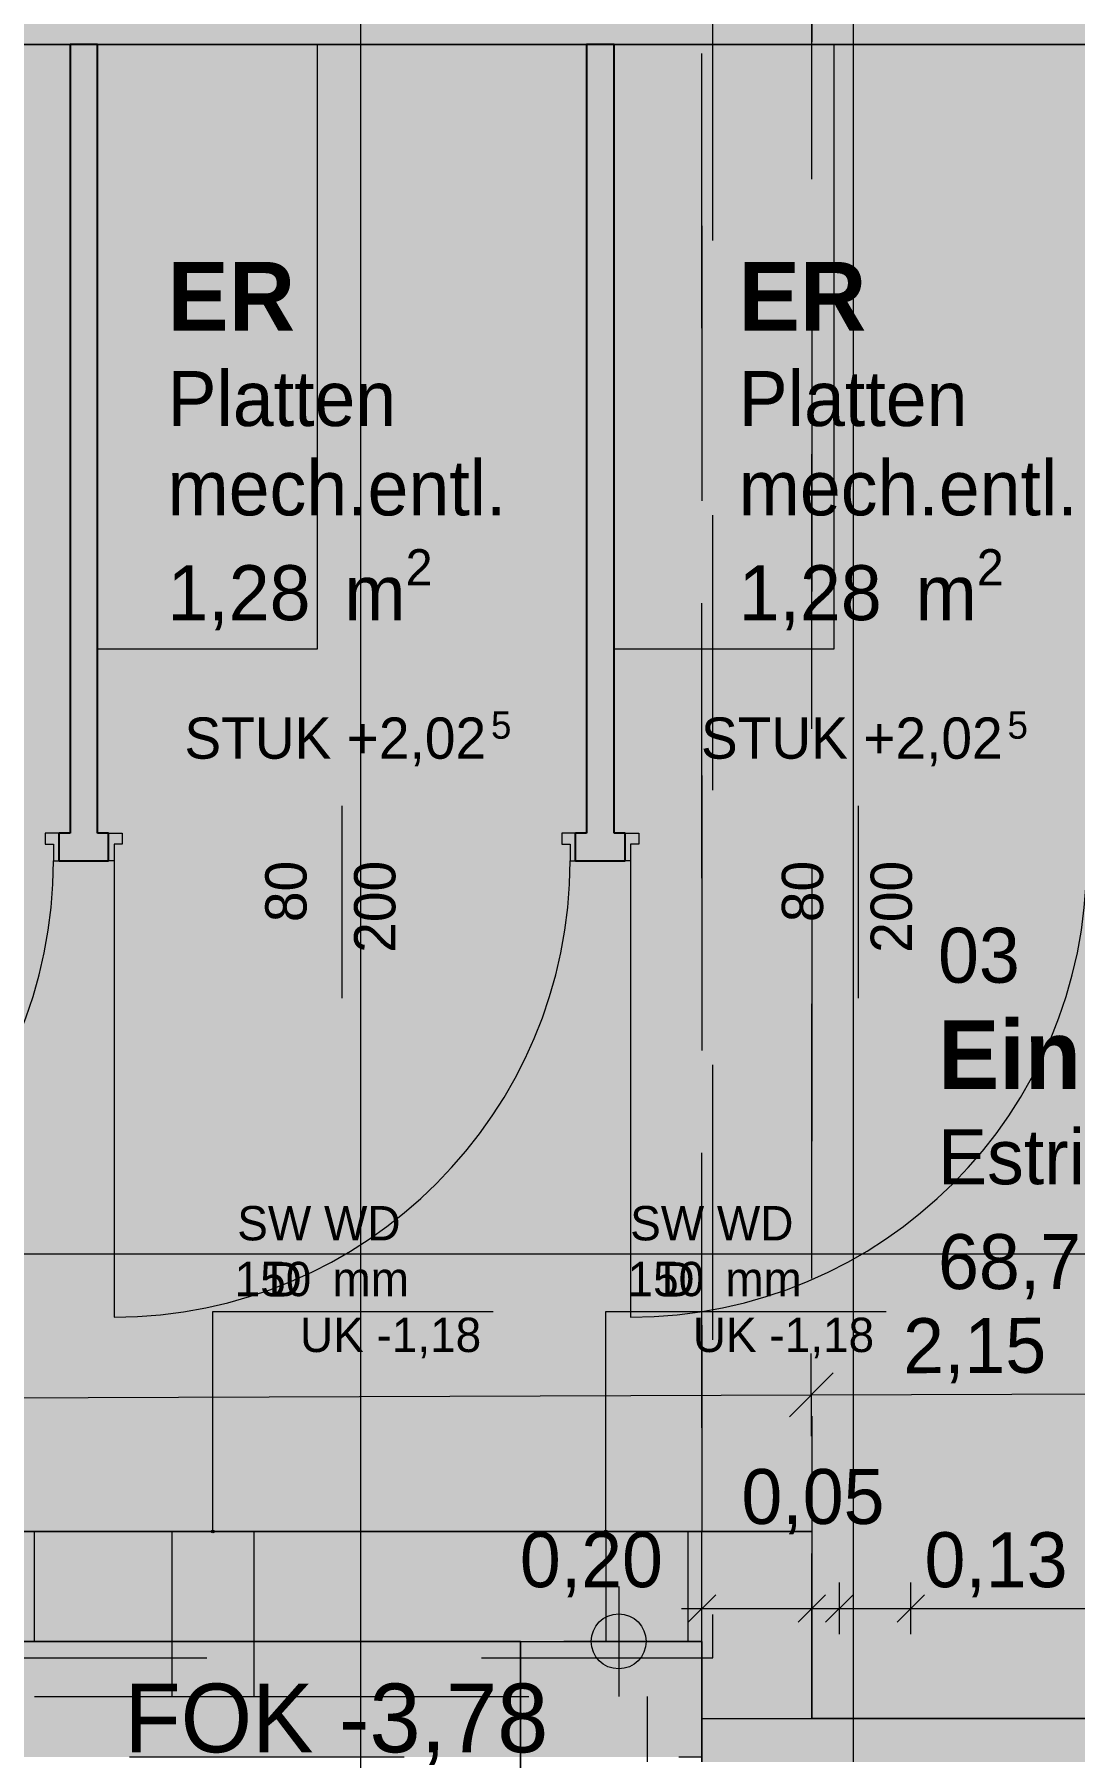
# Model space of a CAD drawing. Header units: metres. Extents: x -14 to 130, y -38 to 4.
# Drawn here: x 7.51 to 9.403, y -3.906 to -0.782 of the extents above; entities that cross this region are included whole.
import ezdxf

# ---------------------------------------------------------------- set-up
doc = ezdxf.new("R2010")
doc.units = ezdxf.units.M
doc.header["$MEASUREMENT"] = 0
doc.linetypes.add('Untersicht', pattern=[0.001, 0.0005, -0.0005])
for name, color, linetype in [('-1._KG PP_3_111 Wand Aussen - Bohrpfahlwand 80', 7, 'Continuous'), ('-1._KG PP_3_120 Wand Innen tragend', 7, 'Continuous'), ('-1._KG PP_3_130 Wand Innen', 7, 'Continuous'), ('-1._KG PP_3_210 Decke', 7, 'Continuous'), ('-1._KG PP_3_220 Bodenaufbau', 7, 'Continuous'), ('-1._KG PP_3_520 Fixeinbauten', 7, 'Continuous'), ('-1._KG PP_3_810 Raum', 7, 'Continuous'), ('-1._KG PP_3_815 Raumbegrenzung', 7, 'Continuous'), ('-1._KG PP_3_950 Polierplan Bemaßung', 7, 'Continuous'), ('-1._KG PP_3_Bemaßen_Sperrmaß 2D', 7, 'Continuous'), ('-1._KG PP_3_Gelände_Beschriftung Gelände', 7, 'Continuous'), ('-1._KG PP_3_Kataster Grenzpunkte_Grenzpunkt (GP) Hausecke_Kennzeichen', 7, 'Continuous'), ('-1._KG PP_3_Kataster Grundstücke_Grundstück', 7, 'Continuous')]:
    doc.layers.add(name, color=color, linetype=linetype)
doc.styles.add('ERSTELLTER_STIL_5', font='')
doc.styles.add('ERSTELLTER_STIL_9', font='')
doc.styles.get('ERSTELLTER_STIL_5').set_extended_font_data('Eurostile')
doc.styles.get('ERSTELLTER_STIL_9').set_extended_font_data('Eurostile', bold=True)
doc.linetypes.add('GAS', pattern='A,0,[1,415_260415_PP_VA_1_2 -1 KG1.Shx,S=0.186508,R=0,X=0,Y=0],-26.5,0', length=26.5)

msp = doc.modelspace()

# ---------------------------------------------------------------- hatches: boundary and pattern name
at = {"layer": '-1._KG PP_3_111 Wand Aussen - Bohrpfahlwand 80', "linetype": 'Continuous', "lineweight": 13, "true_color": 0x3f7f02}
msp.add_hatch(color=76, dxfattribs=at).paths.add_polyline_path([(15.505, -0.6), (1.0654, -0.6), (1.0654, -0.8), (15.505, -0.8)])
at = {"layer": '-1._KG PP_3_120 Wand Innen tragend', "linetype": 'Continuous', "lineweight": 13, "true_color": 0x3f7f02}
for points in [[(7.51, -3.705), (7.76, -3.705), (7.76, -3.505), (7.51, -3.505)], [(8.55, -3.505), (7.91, -3.505), (7.91, -3.705), (8.55, -3.705)], [(8.725, -3.505), (8.7, -3.505), (8.7, -3.705), (8.725, -3.705)], [(8.725, -3.705), (8.925, -3.705), (8.925, -3.505)], [(8.725, -3.505), (8.725, -3.705), (8.925, -3.505)], [(8.725, -3.705), (8.725, -5.725), (8.925, -5.725), (8.925, -3.705)], [(10.905, -3.845), (8.925, -3.845), (8.925, -4.045), (10.905, -4.045)]]:
    msp.add_hatch(color=76, dxfattribs=at).paths.add_polyline_path(points)
at = {"layer": '-1._KG PP_3_130 Wand Innen', "linetype": 'Continuous', "lineweight": 0, "true_color": 0x373737}
for points in [[(7.575, -0.8), (7.575, -2.235), (7.625, -2.235), (7.625, -0.8)], [(8.515, -0.8), (8.515, -2.235), (8.565, -2.235), (8.565, -0.8)], [(7.555, -2.285), (7.645, -2.285), (7.645, -2.235), (7.555, -2.235)], [(8.495, -2.285), (8.585, -2.285), (8.585, -2.235), (8.495, -2.235)]]:
    msp.add_hatch(color=250, dxfattribs=at).paths.add_polyline_path(points)
at = {"layer": '-1._KG PP_3_210 Decke', "linetype": 'Continuous', "lineweight": 0, "true_color": 0x060c00}
for points in [[(8.725, -0.13), (8.725, -3.845), (8.925, -3.845), (8.925, -0.13)], [(5.425, -3.735), (0.1437, -3.735), (0.1444, -3.915), (8.725, -3.915), (8.725, -3.505), (5.425, -3.505)]]:
    msp.add_hatch(color=98, dxfattribs=at).paths.add_polyline_path(points)
at = {"layer": '-1._KG PP_3_Gelände_Beschriftung Gelände', "linetype": 'Continuous', "lineweight": 0, "true_color": 0x060c00}
h = msp.add_hatch(color=98, dxfattribs=at)
h.paths.add_polyline_path([(0.6022, -0.6), (0.6319, -8.705), (5.625, -8.705), (5.625, -3.705), (8.725, -3.705), (8.725, -5.925), (8.925, -5.925), (8.925, -5.905), (9.105, -5.905), (9.105, -4.225), (10.725, -4.225), (10.725, -5.905), (10.905, -5.905), (10.905, -6.225), (12.425, -6.225), (12.425, -9.355), (15.32, -9.355), (15.32, -8.955), (18.3552, -8.955), (18.383, -0.6)])
h.paths.add_polyline_path([(1.4029, -0.8), (1.4029, -1.4), (0.8029, -1.4), (0.8029, -0.8)], flags=0)
h.paths.add_polyline_path([(17.5774, -2.893), (17.5774, -2.293), (18.1774, -2.293), (18.1774, -2.893)], flags=0)
at = {"layer": '-1._KG PP_3_Kataster Grenzpunkte_Grenzpunkt (GP) Hausecke_Kennzeichen', "linetype": 'Continuous', "lineweight": 0, "true_color": 0x000000}
for points in [[(7.8325, -3.505), (7.8327, -3.506), (7.8332, -3.5068), (7.834, -3.5073), (7.835, -3.5075), (7.836, -3.5073), (7.8368, -3.5068), (7.8373, -3.506), (7.8375, -3.505), (7.8373, -3.504), (7.8368, -3.5032), (7.836, -3.5027), (7.835, -3.5025), (7.834, -3.5027), (7.8332, -3.5032), (7.8327, -3.504)], [(8.5475, -3.505), (8.5477, -3.506), (8.5482, -3.5068), (8.549, -3.5073), (8.55, -3.5075), (8.551, -3.5073), (8.5518, -3.5068), (8.5523, -3.506), (8.5525, -3.505), (8.5523, -3.504), (8.5518, -3.5032), (8.551, -3.5027), (8.55, -3.5025), (8.549, -3.5027), (8.5482, -3.5032), (8.5477, -3.504)], [(8.5734, -3.705), (8.6234, -3.705), (8.6196, -3.6859), (8.6087, -3.6696), (8.5925, -3.6588), (8.5734, -3.655)], [(8.5734, -3.705), (8.5234, -3.705), (8.5272, -3.7241), (8.538, -3.7404), (8.5543, -3.7512), (8.5734, -3.755)]]:
    msp.add_hatch(color=18, dxfattribs=at).paths.add_polyline_path(points)

# ---------------------------------------------------------------- linework, layer by layer
at = {"layer": '-1._KG PP_3_111 Wand Aussen - Bohrpfahlwand 80', "color": 7, "linetype": 'Continuous', "lineweight": 18, "ltscale": 1000, "flags": 128}
msp.add_lwpolyline([(1.0654, -0.8), (15.505, -0.8)], dxfattribs=at)
at = {"layer": '-1._KG PP_3_120 Wand Innen tragend', "color": 16, "linetype": 'Continuous', "lineweight": 13, "ltscale": 1000, "true_color": 0x7e0000, "flags": 128}
for points in [[(7.51, -3.505), (6.86, -3.505)], [(7.91, -3.505), (7.76, -3.505)], [(8.7, -3.505), (8.55, -3.505)], [(6.86, -3.705), (7.51, -3.705)], [(7.76, -3.705), (7.91, -3.705)], [(8.55, -3.705), (8.7, -3.705)]]:
    msp.add_lwpolyline(points, dxfattribs=at)
at = {"layer": '-1._KG PP_3_120 Wand Innen tragend', "color": 7, "linetype": 'Continuous', "lineweight": 18, "ltscale": 1000, "flags": 128}
for points in [[(7.76, -3.505), (7.51, -3.505)], [(7.51, -3.705), (7.51, -3.505)], [(7.76, -3.505), (7.76, -3.705)], [(8.55, -3.505), (7.91, -3.505)], [(7.91, -3.705), (7.91, -3.505)], [(8.55, -3.505), (8.55, -3.705)], [(8.925, -3.505), (8.7, -3.505)], [(8.7, -3.705), (8.7, -3.505)], [(8.925, -3.505), (8.925, -3.705)], [(7.51, -3.705), (7.76, -3.705)], [(7.91, -3.705), (8.55, -3.705)], [(8.7, -3.705), (8.725, -3.705)], [(8.725, -3.705), (8.725, -5.725)], [(8.925, -3.845), (8.925, -3.705)], [(11.105, -3.845), (8.925, -3.845)]]:
    msp.add_lwpolyline(points, dxfattribs=at)
at = {"layer": '-1._KG PP_3_130 Wand Innen', "color": 7, "linetype": 'Continuous', "lineweight": 13, "ltscale": 1000}
for p, q in [((8.07, -2.535), (8.07, -2.185)), ((9.01, -2.535), (9.01, -2.185)), ((7.555, -2.235), (7.53, -2.235)), ((7.53, -2.235), (7.53, -2.255)), ((7.555, -2.285), (7.555, -2.235)), ((7.645, -2.235), (7.67, -2.235)), ((7.645, -2.285), (7.645, -2.235)), ((7.67, -2.235), (7.67, -2.255)), ((8.495, -2.235), (8.47, -2.235)), ((8.47, -2.235), (8.47, -2.255)), ((8.495, -2.285), (8.495, -2.235)), ((8.585, -2.235), (8.61, -2.235)), ((8.585, -2.285), (8.585, -2.235)), ((8.61, -2.235), (8.61, -2.255)), ((7.53, -2.255), (7.545, -2.255)), ((7.545, -2.255), (7.545, -2.285)), ((7.67, -2.255), (7.655, -2.255)), ((7.655, -2.255), (7.655, -2.285)), ((8.47, -2.255), (8.485, -2.255)), ((8.485, -2.255), (8.485, -2.285)), ((8.61, -2.255), (8.595, -2.255)), ((8.595, -2.255), (8.595, -2.285)), ((7.545, -2.285), (7.555, -2.285)), ((7.655, -2.285), (7.645, -2.285)), ((7.655, -2.285), (7.655, -3.115)), ((8.485, -2.285), (8.495, -2.285)), ((8.595, -2.285), (8.585, -2.285)), ((8.595, -2.285), (8.595, -3.115))]:
    msp.add_line(p, q, dxfattribs=at)
at = {"layer": '-1._KG PP_3_130 Wand Innen', "color": 7, "linetype": 'Continuous', "lineweight": 25, "ltscale": 1000}
for p, q in [((7.555, -2.285), (7.555, -2.235)), ((7.555, -2.285), (7.555, -2.235)), ((7.555, -2.285), (7.555, -2.235)), ((7.645, -2.285), (7.645, -2.235)), ((7.645, -2.285), (7.645, -2.235)), ((7.645, -2.285), (7.645, -2.235)), ((8.495, -2.285), (8.495, -2.235)), ((8.495, -2.285), (8.495, -2.235)), ((8.495, -2.285), (8.495, -2.235)), ((8.585, -2.285), (8.585, -2.235)), ((8.585, -2.285), (8.585, -2.235)), ((8.585, -2.285), (8.585, -2.235))]:
    msp.add_line(p, q, dxfattribs=at)
at = {"layer": '-1._KG PP_3_130 Wand Innen', "color": 7, "linetype": 'Continuous', "lineweight": 25, "ltscale": 1000, "flags": 128}
for points in [[(7.575, -0.8), (7.575, -2.235)], [(7.625, -0.8), (7.575, -0.8)], [(7.625, -2.235), (7.625, -0.8)], [(8.515, -0.8), (8.515, -2.235)], [(8.565, -0.8), (8.515, -0.8)], [(8.565, -2.235), (8.565, -0.8)], [(7.575, -2.235), (7.555, -2.235)], [(7.645, -2.235), (7.625, -2.235)], [(8.515, -2.235), (8.495, -2.235)], [(8.585, -2.235), (8.565, -2.235)], [(7.555, -2.285), (7.645, -2.285)], [(8.495, -2.285), (8.585, -2.285)]]:
    msp.add_lwpolyline(points, dxfattribs=at)
at = {"layer": '-1._KG PP_3_130 Wand Innen', "color": 7, "linetype": 'Continuous', "lineweight": 13, "ltscale": 1000}
for centre in [(6.715, -2.285), (7.655, -2.285), (8.595, -2.285)]:
    msp.add_arc(centre, 0.83, 270, 0, dxfattribs=at)
at = {"layer": '-1._KG PP_3_210 Decke', "color": 7, "linetype": 'Untersicht', "lineweight": 13, "ltscale": 1000, "true_color": 0xf4f4f4, "flags": 128}
msp.add_lwpolyline([(0.1437, -3.735), (5.425, -3.735), (5.425, -3.505), (8.725, -3.505), (8.725, -0.13), (6.02, -0.13), (6.02, -0.53), (0.1319, -0.53)], close=True, dxfattribs=at)
for points in [[(8.725, -0.13), (8.725, -3.505)], [(8.725, -3.845), (8.925, -3.845), (8.925, -0.13), (8.725, -0.13)], [(12.76, -0.13), (8.925, -0.13), (8.925, -4.045), (10.905, -4.045), (10.905, -6.045), (15.32, -6.045), (15.32, -3.11)], [(8.725, -3.505), (5.425, -3.505), (5.425, -3.735)], [(5.425, -3.735), (0.1437, -3.735), (0.1444, -3.915), (8.725, -3.915), (8.725, -3.845)]]:
    msp.add_lwpolyline(points, dxfattribs=at)
at = {"layer": '-1._KG PP_3_210 Decke', "color": 7, "linetype": 'Continuous', "lineweight": 18, "ltscale": 1000, "flags": 128}
msp.add_lwpolyline([(8.725, -3.845), (8.725, -3.505)], dxfattribs=at)
at = {"layer": '-1._KG PP_3_220 Bodenaufbau', "color": 7, "linetype": 'Untersicht', "lineweight": 13, "ltscale": 1000, "true_color": 0xf4f4f4, "flags": 128}
msp.add_lwpolyline([(0.3237, -3.735), (8.745, -3.735), (8.745, -0.31), (6.2, -0.31), (6.2, -0.71), (0.3126, -0.71)], close=True, dxfattribs=at)
at = {"layer": '-1._KG PP_3_220 Bodenaufbau', "color": 7, "linetype": 'Continuous', "lineweight": 18, "ltscale": 1000, "flags": 128}
msp.add_lwpolyline([(3.815, -0.8), (3.815, -1.965), (0.8072, -1.965), (0.8312, -8.5021), (0.8312, -8.505), (5.425, -8.505), (5.425, -3.505), (8.925, -3.505), (8.925, -3.845), (11.105, -3.845), (11.105, -6.225), (15.12, -6.225), (15.12, -8.955), (18.1552, -8.955), (18.1754, -2.893), (17.5774, -2.893), (17.5774, -2.293), (18.1774, -2.293), (18.1824, -0.8)], close=True, dxfattribs=at)
at = {"layer": '-1._KG PP_3_220 Bodenaufbau', "color": 7, "linetype": 'Continuous', "lineweight": 13, "ltscale": 1000, "flags": 128}
for points in [[(5.625, -3.705), (8.725, -3.705)], [(8.725, -3.705), (8.725, -5.725)]]:
    msp.add_lwpolyline(points, dxfattribs=at)
at = {"layer": '-1._KG PP_3_520 Fixeinbauten', "color": 8, "linetype": 'Continuous', "lineweight": 13, "ltscale": 1000, "flags": 128}
for points in [[(8.025, -0.8), (8.025, -1.9), (7.625, -1.9), (7.625, -0.8)], [(8.965, -0.8), (8.965, -1.9), (8.565, -1.9), (8.565, -0.8)]]:
    msp.add_lwpolyline(points, close=True, dxfattribs=at)
at = {"layer": '-1._KG PP_3_810 Raum', "color": 5, "linetype": 'Continuous', "lineweight": 0, "ltscale": 1000, "flags": 128}
msp.add_lwpolyline([(8.395, -8.705), (8.395, -3.705), (5.875, -3.705), (5.875, -8.705)], close=True, dxfattribs=at)
at = {"layer": '-1._KG PP_3_815 Raumbegrenzung', "color": 5, "linetype": 'Continuous', "lineweight": 0, "ltscale": 1000, "flags": 128}
msp.add_lwpolyline([(5.875, -8.705), (5.875, -3.705), (8.395, -3.705), (8.395, -8.705)], close=True, dxfattribs=at)
at = {"layer": '-1._KG PP_3_Bemaßen_Sperrmaß 2D', "color": 5, "linetype": 'GAS', "lineweight": 0, "ltscale": 1000}
for p, q in [((9, 3), (9, -36)), ((-1.5, -3), (21, -3))]:
    msp.add_line(p, q, dxfattribs=at)
at = {"layer": '-1._KG PP_3_Gelände_Beschriftung Gelände', "color": 7, "linetype": 'Continuous', "lineweight": 13, "ltscale": 1000, "true_color": 0xf4f4f4, "flags": 128}
msp.add_lwpolyline([(0.6022, -0.6), (0.6319, -8.705), (5.625, -8.705), (5.625, -3.705), (8.725, -3.705), (8.725, -5.925), (8.925, -5.925), (8.925, -5.905), (9.105, -5.905), (9.105, -4.225), (10.725, -4.225), (10.725, -5.905), (10.905, -5.905), (10.905, -6.225), (12.425, -6.225), (12.425, -9.355), (15.32, -9.355), (15.32, -8.955), (18.3552, -8.955), (18.383, -0.6)], close=True, dxfattribs=at)
at = {"layer": '-1._KG PP_3_Gelände_Beschriftung Gelände', "color": 7, "linetype": 'Continuous', "lineweight": 18, "ltscale": 1000, "flags": 128}
for points in [[(5.225, -3.705), (8.725, -3.705)], [(8.725, -3.705), (8.725, -5.705)]]:
    msp.add_lwpolyline(points, dxfattribs=at)
at = {"layer": '-1._KG PP_3_Kataster Grenzpunkte_Grenzpunkt (GP) Hausecke_Kennzeichen', "color": 76, "linetype": 'Continuous', "lineweight": 13, "ltscale": 1000, "true_color": 0x3f7f02}
for p, q in [((8.1042, -34.025), (8.1042, 0)), ((8.75, -3.62), (8.7, -3.67)), ((8.725, -3.6919), (8.725, -3.5981)), ((8.95, -3.62), (8.9, -3.67)), ((8.925, -3.6919), (8.925, -3.5981)), ((9, -3.62), (8.95, -3.67)), ((8.975, -3.6919), (8.975, -3.5981)), ((9.13, -3.62), (9.08, -3.67)), ((9.105, -3.6919), (9.105, -3.5981)), ((8.6875, -3.645), (8.725, -3.645)), ((8.725, -3.645), (8.925, -3.645)), ((8.925, -3.645), (8.975, -3.645)), ((8.975, -3.645), (9.105, -3.645)), ((9.105, -3.645), (10.725, -3.645))]:
    msp.add_line(p, q, dxfattribs=at)
at = {"layer": '-1._KG PP_3_Kataster Grenzpunkte_Grenzpunkt (GP) Hausecke_Kennzeichen', "color": 7, "linetype": 'Continuous', "lineweight": 13, "ltscale": 1000}
for p, q in [((7.835, -3.5025), (7.835, -3.105)), ((7.835, -3.105), (7.935, -3.105)), ((7.935, -3.105), (8.345, -3.105)), ((8.55, -3.5025), (8.55, -3.105)), ((8.55, -3.105), (8.65, -3.105)), ((8.65, -3.105), (9.06, -3.105)), ((8.5734, -3.605), (8.5734, -3.805)), ((8.6734, -3.705), (8.4734, -3.705))]:
    msp.add_line(p, q, dxfattribs=at)
at = {"layer": '-1._KG PP_3_Kataster Grenzpunkte_Grenzpunkt (GP) Hausecke_Kennzeichen', "color": 6, "linetype": 'Continuous', "lineweight": 13, "ltscale": 1000, "true_color": 0xfb02fe}
for p, q in [((8.9244, -3.3314), (8.9238, -3.1814)), ((8.9639, -3.2162), (8.8842, -3.2965)), ((8.9241, -3.2564), (11.0741, -3.2485)), ((5.4241, -3.2692), (8.9241, -3.2564))]:
    msp.add_line(p, q, dxfattribs=at)
at = {"layer": '-1._KG PP_3_Kataster Grenzpunkte_Grenzpunkt (GP) Hausecke_Kennzeichen', "color": 7, "linetype": 'Continuous', "lineweight": 13, "ltscale": 1000}
for centre, radius in [((7.835, -3.505), 0.0025), ((8.55, -3.505), 0.0025), ((8.5734, -3.705), 0.05)]:
    msp.add_circle(centre, radius, dxfattribs=at)
at = {"layer": '-1._KG PP_3_Kataster Grundstücke_Grundstück', "color": 30, "linetype": 'Untersicht', "lineweight": 13, "ltscale": 1000, "true_color": 0xff6400, "flags": 128}
for points in [[(7.76, -3.705), (7.51, -3.705)], [(7.76, -3.705), (7.51, -3.705)], [(7.76, -3.705), (7.51, -3.705)], [(7.76, -3.705), (7.51, -3.705)], [(7.91, -3.705), (7.76, -3.705)], [(8.395, -5.725), (8.725, -5.725), (8.725, -3.705), (7.91, -3.705)], [(8.395, -5.725), (8.725, -5.725), (8.725, -3.705), (7.91, -3.705)], [(8.395, -5.725), (8.725, -5.725), (8.725, -3.705), (7.91, -3.705)], [(8.395, -5.725), (8.725, -5.725), (8.725, -3.705), (7.91, -3.705)], [(8.395, -5.725), (8.725, -5.725), (8.725, -3.705), (7.91, -3.705)], [(7.51, -3.805), (7.76, -3.805)], [(7.51, -3.805), (7.76, -3.805)], [(7.51, -3.805), (7.76, -3.805)], [(7.51, -3.805), (7.76, -3.805)], [(7.51, -3.805), (7.76, -3.805)], [(7.51, -3.805), (7.76, -3.805)], [(7.76, -3.805), (7.91, -3.805)], [(7.91, -3.805), (8.625, -3.805)], [(7.91, -3.805), (8.625, -3.805)], [(7.91, -3.805), (8.625, -3.805)], [(7.91, -3.805), (8.625, -3.805)], [(7.91, -3.805), (8.625, -3.805)], [(8.625, -3.805), (8.625, -5.625)], [(8.625, -3.805), (8.625, -5.625)], [(8.625, -3.805), (8.625, -5.625)], [(8.625, -3.805), (8.625, -5.625)], [(8.625, -3.805), (8.625, -5.625)]]:
    msp.add_lwpolyline(points, dxfattribs=at)
at = {"layer": '-1._KG PP_3_Kataster Grundstücke_Grundstück', "color": 16, "linetype": 'Untersicht', "lineweight": 13, "ltscale": 1000, "true_color": 0x7e0000, "flags": 128}
for points in [[(7.76, -3.705), (7.76, -3.805)], [(7.91, -3.805), (7.91, -3.705)]]:
    msp.add_lwpolyline(points, dxfattribs=at)

# ---------------------------------------------------------------- texts
at = {"layer": '-1._KG PP_3_130 Wand Innen', "color": 7, "linetype": 'Continuous', "lineweight": 13, "attachment_point": 9, "style": 'ERSTELLTER_STIL_5'}
for s, insert, char_height in [('\\A1;{\\pqr;\\pt0;\\fEurostile|b0|i0|c0|p0;\\W1.000000;STUK +2,02}', (8.3322, -2.1132), 0.075), ('\\A1;{\\pqr;\\pt0;\\fEurostile|b0|i0|c0|p0;\\W1.000000;5}', (8.3782, -2.0636), 0.05), ('\\A1;{\\pqr;\\pt0;\\fEurostile|b0|i0|c0|p0;\\W1.000000;STUK +2,02}', (9.2722, -2.1132), 0.075), ('\\A1;{\\pqr;\\pt0;\\fEurostile|b0|i0|c0|p0;\\W1.000000;5}', (9.3182, -2.0636), 0.05)]:
    msp.add_mtext(s, dxfattribs=dict(at, insert=insert, char_height=char_height))
at = {"layer": '-1._KG PP_3_130 Wand Innen', "color": 7, "linetype": 'Continuous', "lineweight": 13, "char_height": 0.075, "attachment_point": 9, "rotation": 90, "style": 'ERSTELLTER_STIL_5'}
for s, insert in [('\\A1;{\\pqr;\\pt0;\\fEurostile|b0|i0|c0|p0;\\W1.000000;80}', (8.0064, -2.285)), ('\\A1;{\\pqr;\\pt0;\\fEurostile|b0|i0|c0|p0;\\W1.000000;200}', (8.168, -2.285)), ('\\A1;{\\pqr;\\pt0;\\fEurostile|b0|i0|c0|p0;\\W1.000000;80}', (8.9464, -2.285)), ('\\A1;{\\pqr;\\pt0;\\fEurostile|b0|i0|c0|p0;\\W1.000000;200}', (9.108, -2.285))]:
    msp.add_mtext(s, dxfattribs=dict(at, insert=insert))
at = {"layer": '-1._KG PP_3_810 Raum', "color": 7, "linetype": 'Continuous', "lineweight": 13, "attachment_point": 1}
for s, insert, char_height, style in [('\\A1;{\\pql;\\pt0;\\fEurostile|b1|i0|c0|p0;\\W1.000000;ER}', (7.7523, -1.1956), 0.125, 'ERSTELLTER_STIL_9'), ('\\A1;{\\pql;\\pt0;\\fEurostile|b1|i0|c0|p0;\\W1.000000;ER}', (8.7918, -1.1956), 0.125, 'ERSTELLTER_STIL_9'), ('\\A1;{\\pql;\\pt0;\\fEurostile|b0|i0|c0|p0;\\W1.000000;Platten}', (7.7523, -1.3941), 0.1, 'ERSTELLTER_STIL_5'), ('\\A1;{\\pql;\\pt0;\\fEurostile|b0|i0|c0|p0;\\W1.000000;Platten}', (8.7918, -1.3941), 0.1, 'ERSTELLTER_STIL_5'), ('\\A1;{\\pql;\\pt0;\\fEurostile|b0|i0|c0|p0;\\W1.000000;mech.entl.}', (7.7523, -1.5566), 0.1, 'ERSTELLTER_STIL_5'), ('\\A1;{\\pql;\\pt0;\\fEurostile|b0|i0|c0|p0;\\W1.000000;mech.entl.}', (8.7918, -1.5566), 0.1, 'ERSTELLTER_STIL_5'), ('\\A1;{\\pql;\\pt0,0.05;\\fEurostile|b0|i0|c0|p0;\\W1.000000;1,28\\fEurostile|b0|i0|c0|p0;\\W1.000000;\\A1{\\H.66x;\\S^  ;}\\fEurostile|b0|i0|c0|p0;\\W1.000000; m\\fEurostile|b0|i0|c0|p0;\\W1.000000;\\A1{\\H.66x;\\S2^  ;}}', (7.7523, -1.7181), 0.1, 'ERSTELLTER_STIL_5'), ('\\A1;{\\pql;\\pt0,0.05;\\fEurostile|b0|i0|c0|p0;\\W1.000000;1,28\\fEurostile|b0|i0|c0|p0;\\W1.000000;\\A1{\\H.66x;\\S^  ;}\\fEurostile|b0|i0|c0|p0;\\W1.000000; m\\fEurostile|b0|i0|c0|p0;\\W1.000000;\\A1{\\H.66x;\\S2^  ;}}', (8.7918, -1.7181), 0.1, 'ERSTELLTER_STIL_5'), ('\\A1;{\\pql;\\pt0;\\fEurostile|b0|i0|c0|p0;\\W1.000000;03}', (9.1546, -2.4068), 0.1, 'ERSTELLTER_STIL_5'), ('\\A1;{\\pql;\\pt0;\\fEurostile|b1|i0|c0|p0;\\W1.000000;Einlagerungsraum gesamt}', (9.1546, -2.575), 0.125, 'ERSTELLTER_STIL_9'), ('\\A1;{\\pql;\\pt0;\\fEurostile|b0|i0|c0|p0;\\W1.000000;Estrich vers.}', (9.1546, -2.7734), 0.1, 'ERSTELLTER_STIL_5'), ('\\A1;{\\pql;\\pt0,0.05;\\fEurostile|b0|i0|c0|p0;\\W1.000000;68,71\\fEurostile|b0|i0|c0|p0;\\W1.000000;\\A1{\\H.66x;\\S^  ;}\\fEurostile|b0|i0|c0|p0;\\W1.000000; m\\fEurostile|b0|i0|c0|p0;\\W1.000000;\\A1{\\H.66x;\\S2^  ;}}', (9.1546, -2.9349), 0.1, 'ERSTELLTER_STIL_5')]:
    msp.add_mtext(s, dxfattribs=dict(at, insert=insert, char_height=char_height, style=style))
at = {"layer": '-1._KG PP_3_950 Polierplan Bemaßung', "color": 6, "linetype": 'Continuous', "lineweight": 13, "true_color": 0xfb02fe, "insert": (9.0913, -3.2358), "char_height": 0.1, "width": 0.306373, "attachment_point": 7, "rotation": 0.2101, "style": 'ERSTELLTER_STIL_5'}
msp.add_mtext('\\A1;{\\pql;\\fEurostile|b0|i0|c0|p0;\\W1.000000;2,15}', dxfattribs=at)
at = {"layer": '-1._KG PP_3_950 Polierplan Bemaßung', "color": 76, "linetype": 'Continuous', "lineweight": 13, "true_color": 0x3f7f02, "char_height": 0.1, "width": 0.306373, "attachment_point": 7, "style": 'ERSTELLTER_STIL_5'}
for s, insert in [('\\A1;{\\pql;\\fEurostile|b0|i0|c0|p0;\\W1.000000;0,05}', (8.7968, -3.51)), ('\\A1;{\\pql;\\fEurostile|b0|i0|c0|p0;\\W1.000000;0,20}', (8.3936, -3.625)), ('\\A1;{\\pql;\\fEurostile|b0|i0|c0|p0;\\W1.000000;0,13}', (9.13, -3.625))]:
    msp.add_mtext(s, dxfattribs=dict(at, insert=insert))
at = {"layer": '-1._KG PP_3_950 Polierplan Bemaßung', "color": 6, "linetype": 'Continuous', "lineweight": 13, "true_color": 0xfb02fe, "insert": (7.6742, -3.93), "char_height": 0.125, "width": 0.799165, "attachment_point": 7, "style": 'ERSTELLTER_STIL_5'}
msp.add_mtext('\\A1;{\\pql;\\fEurostile|b0|i0|c0|p0;\\W1.000000;FOK -3,78}', dxfattribs=at)
at = {"layer": '-1._KG PP_3_Kataster Grenzpunkte_Grenzpunkt (GP) Hausecke_Kennzeichen', "color": 7, "linetype": 'Continuous', "lineweight": 13, "char_height": 0.0625, "style": 'ERSTELLTER_STIL_5'}
for s, insert, attachment_point in [('\\A1;{\\pqr;\\pt0,1;\\fEurostile|b0|i0|c0|p0;\\W1.000000;}', (7.9968, -2.9019), 3), ('\\A1;{\\pqr;\\pt0,1;\\fEurostile|b0|i0|c0|p0;\\W1.000000;}', (8.7118, -2.9019), 3), ('\\A1;{\\pqr;\\pt0,1;\\fEurostile|b0|i0|c0|p0;\\W1.000000;SW WD\\fEurostile|b0|i0|c0|p0;\\W1.000000;\\A1{\\H.66x;\\S^  ;}\\fEurostile|b0|i0|c0|p0;\\W1.000000;\\fEurostile|b0|i0|c0|p0;\\W1.000000;\\A1{\\H.66x;\\S^  ;}\\fEurostile|b0|i0|c0|p0;\\W1.000000;\\fEurostile|b0|i0|c0|p0;\\W1.000000;\\fEurostile|b0|i0|c0|p0;\\W1.000000;\\fEurostile|b0|i0|c0|p0;\\W1.000000;\\fEurostile|b0|i0|c0|p0;\\W1.000000;\\fEurostile|b0|i0|c0|p0;\\W1.000000;\\fEurostile|b0|i0|c0|p0;\\W1.000000;\\A1{\\H.66x;\\S^  ;}\\fEurostile|b0|i0|c0|p0;\\W1.000000;\\fEurostile|b0|i0|c0|p0;\\W1.000000;\\A1{\\H.66x;\\S^  ;}\\fEurostile|b0|i0|c0|p0;\\W1.000000;\\fEurostile|b0|i0|c0|p0;\\W1.000000;\\fEurostile|b0|i0|c0|p0;\\W1.000000;\\fEurostile|b0|i0|c0|p0;\\W1.000000;\\fEurostile|b0|i0|c0|p0;\\W1.000000;\\fEurostile|b0|i0|c0|p0;\\W1.000000;\\fEurostile|b0|i0|c0|p0;\\W1.000000;\\A1{\\H.66x;\\S^  ;}\\fEurostile|b0|i0|c0|p0;\\W1.000000;\\fEurostile|b0|i0|c0|p0;\\W1.000000;\\A1{\\H.66x;\\S^  ;}\\fEurostile|b0|i0|c0|p0;\\W1.000000;\\fEurostile|b0|i0|c0|p0;\\W1.000000;\\fEurostile|b0|i0|c0|p0;\\W1.000000;\\fEurostile|b0|i0|c0|p0;\\W1.000000;\\fEurostile|b0|i0|c0|p0;\\W1.000000;\\fEurostile|b0|i0|c0|p0;\\W1.000000;\\fEurostile|b0|i0|c0|p0;\\W1.000000;\\A1{\\H.66x;\\S^  ;}\\fEurostile|b0|i0|c0|p0;\\W1.000000;\\fEurostile|b0|i0|c0|p0;\\W1.000000;\\A1{\\H.66x;\\S^  ;}\\fEurostile|b0|i0|c0|p0;\\W1.000000;\\fEurostile|b0|i0|c0|p0;\\W1.000000;\\fEurostile|b0|i0|c0|p0;\\W1.000000;\\fEurostile|b0|i0|c0|p0;\\W1.000000;\\fEurostile|b0|i0|c0|p0;\\W1.000000;\\fEurostile|b0|i0|c0|p0;\\W1.000000;\\fEurostile|b0|i0|c0|p0;\\W1.000000;\\A1{\\H.66x;\\S^  ;}\\fEurostile|b0|i0|c0|p0;\\W1.000000;\\fEurostile|b0|i0|c0|p0;\\W1.000000;\\A1{\\H.66x;\\S^  ;}\\fEurostile|b0|i0|c0|p0;\\W1.000000;\\fEurostile|b0|i0|c0|p0;\\W1.000000;\\fEurostile|b0|i0|c0|p0;\\W1.000000;\\fEurostile|b0|i0|c0|p0;\\W1.000000;\\fEurostile|b0|i0|c0|p0;\\W1.000000;\\fEurostile|b0|i0|c0|p0;\\W1.000000;\\fEurostile|b0|i0|c0|p0;\\W1.000000;\\A1{\\H.66x;\\S^  ;}\\fEurostile|b0|i0|c0|p0;\\W1.000000;}', (8.345, -2.913), 3), ('\\A1;{\\pqr;\\pt0,1;\\fEurostile|b0|i0|c0|p0;\\W1.000000;SW WD\\fEurostile|b0|i0|c0|p0;\\W1.000000;\\A1{\\H.66x;\\S^  ;}\\fEurostile|b0|i0|c0|p0;\\W1.000000;\\fEurostile|b0|i0|c0|p0;\\W1.000000;\\A1{\\H.66x;\\S^  ;}\\fEurostile|b0|i0|c0|p0;\\W1.000000;\\fEurostile|b0|i0|c0|p0;\\W1.000000;\\fEurostile|b0|i0|c0|p0;\\W1.000000;\\fEurostile|b0|i0|c0|p0;\\W1.000000;\\fEurostile|b0|i0|c0|p0;\\W1.000000;\\fEurostile|b0|i0|c0|p0;\\W1.000000;\\fEurostile|b0|i0|c0|p0;\\W1.000000;\\A1{\\H.66x;\\S^  ;}\\fEurostile|b0|i0|c0|p0;\\W1.000000;\\fEurostile|b0|i0|c0|p0;\\W1.000000;\\A1{\\H.66x;\\S^  ;}\\fEurostile|b0|i0|c0|p0;\\W1.000000;\\fEurostile|b0|i0|c0|p0;\\W1.000000;\\fEurostile|b0|i0|c0|p0;\\W1.000000;\\fEurostile|b0|i0|c0|p0;\\W1.000000;\\fEurostile|b0|i0|c0|p0;\\W1.000000;\\fEurostile|b0|i0|c0|p0;\\W1.000000;\\fEurostile|b0|i0|c0|p0;\\W1.000000;\\A1{\\H.66x;\\S^  ;}\\fEurostile|b0|i0|c0|p0;\\W1.000000;\\fEurostile|b0|i0|c0|p0;\\W1.000000;\\A1{\\H.66x;\\S^  ;}\\fEurostile|b0|i0|c0|p0;\\W1.000000;\\fEurostile|b0|i0|c0|p0;\\W1.000000;\\fEurostile|b0|i0|c0|p0;\\W1.000000;\\fEurostile|b0|i0|c0|p0;\\W1.000000;\\fEurostile|b0|i0|c0|p0;\\W1.000000;\\fEurostile|b0|i0|c0|p0;\\W1.000000;\\fEurostile|b0|i0|c0|p0;\\W1.000000;\\A1{\\H.66x;\\S^  ;}\\fEurostile|b0|i0|c0|p0;\\W1.000000;\\fEurostile|b0|i0|c0|p0;\\W1.000000;\\A1{\\H.66x;\\S^  ;}\\fEurostile|b0|i0|c0|p0;\\W1.000000;\\fEurostile|b0|i0|c0|p0;\\W1.000000;\\fEurostile|b0|i0|c0|p0;\\W1.000000;\\fEurostile|b0|i0|c0|p0;\\W1.000000;\\fEurostile|b0|i0|c0|p0;\\W1.000000;\\fEurostile|b0|i0|c0|p0;\\W1.000000;\\fEurostile|b0|i0|c0|p0;\\W1.000000;\\A1{\\H.66x;\\S^  ;}\\fEurostile|b0|i0|c0|p0;\\W1.000000;\\fEurostile|b0|i0|c0|p0;\\W1.000000;\\A1{\\H.66x;\\S^  ;}\\fEurostile|b0|i0|c0|p0;\\W1.000000;\\fEurostile|b0|i0|c0|p0;\\W1.000000;\\fEurostile|b0|i0|c0|p0;\\W1.000000;\\fEurostile|b0|i0|c0|p0;\\W1.000000;\\fEurostile|b0|i0|c0|p0;\\W1.000000;\\fEurostile|b0|i0|c0|p0;\\W1.000000;\\fEurostile|b0|i0|c0|p0;\\W1.000000;\\A1{\\H.66x;\\S^  ;}\\fEurostile|b0|i0|c0|p0;\\W1.000000;}', (9.06, -2.913), 3), ('\\A1;{\\pqr;\\pt0,1;\\fEurostile|b0|i0|c0|p0;\\W1.000000;150\\fEurostile|b0|i0|c0|p0;\\W1.000000;\\A1{\\H.66x;\\S^  ;}\\fEurostile|b0|i0|c0|p0;\\W1.000000; mm\\fEurostile|b0|i0|c0|p0;\\W1.000000;\\A1{\\H.66x;\\S^  ;}\\fEurostile|b0|i0|c0|p0;\\W1.000000;\\fEurostile|b0|i0|c0|p0;\\W1.000000;\\fEurostile|b0|i0|c0|p0;\\W1.000000;\\fEurostile|b0|i0|c0|p0;\\W1.000000;\\fEurostile|b0|i0|c0|p0;\\W1.000000;\\fEurostile|b0|i0|c0|p0;\\W1.000000;\\fEurostile|b0|i0|c0|p0;\\W1.000000;\\A1{\\H.66x;\\S^  ;}\\fEurostile|b0|i0|c0|p0;\\W1.000000;\\fEurostile|b0|i0|c0|p0;\\W1.000000;\\A1{\\H.66x;\\S^  ;}\\fEurostile|b0|i0|c0|p0;\\W1.000000;\\fEurostile|b0|i0|c0|p0;\\W1.000000;\\fEurostile|b0|i0|c0|p0;\\W1.000000;\\fEurostile|b0|i0|c0|p0;\\W1.000000;\\fEurostile|b0|i0|c0|p0;\\W1.000000;\\fEurostile|b0|i0|c0|p0;\\W1.000000;\\fEurostile|b0|i0|c0|p0;\\W1.000000;\\A1{\\H.66x;\\S^  ;}\\fEurostile|b0|i0|c0|p0;\\W1.000000;\\fEurostile|b0|i0|c0|p0;\\W1.000000;\\A1{\\H.66x;\\S^  ;}\\fEurostile|b0|i0|c0|p0;\\W1.000000;\\fEurostile|b0|i0|c0|p0;\\W1.000000;\\fEurostile|b0|i0|c0|p0;\\W1.000000;\\fEurostile|b0|i0|c0|p0;\\W1.000000;\\fEurostile|b0|i0|c0|p0;\\W1.000000;\\fEurostile|b0|i0|c0|p0;\\W1.000000;\\fEurostile|b0|i0|c0|p0;\\W1.000000;\\A1{\\H.66x;\\S^  ;}\\fEurostile|b0|i0|c0|p0;\\W1.000000;\\fEurostile|b0|i0|c0|p0;\\W1.000000;\\A1{\\H.66x;\\S^  ;}\\fEurostile|b0|i0|c0|p0;\\W1.000000;\\fEurostile|b0|i0|c0|p0;\\W1.000000;\\fEurostile|b0|i0|c0|p0;\\W1.000000;\\fEurostile|b0|i0|c0|p0;\\W1.000000;\\fEurostile|b0|i0|c0|p0;\\W1.000000;\\fEurostile|b0|i0|c0|p0;\\W1.000000;\\fEurostile|b0|i0|c0|p0;\\W1.000000;\\A1{\\H.66x;\\S^  ;}\\fEurostile|b0|i0|c0|p0;\\W1.000000;\\fEurostile|b0|i0|c0|p0;\\W1.000000;\\A1{\\H.66x;\\S^  ;}\\fEurostile|b0|i0|c0|p0;\\W1.000000;\\fEurostile|b0|i0|c0|p0;\\W1.000000;\\fEurostile|b0|i0|c0|p0;\\W1.000000;\\fEurostile|b0|i0|c0|p0;\\W1.000000;\\fEurostile|b0|i0|c0|p0;\\W1.000000;\\fEurostile|b0|i0|c0|p0;\\W1.000000;\\fEurostile|b0|i0|c0|p0;\\W1.000000;\\A1{\\H.66x;\\S^  ;}\\fEurostile|b0|i0|c0|p0;\\W1.000000;}', (8.345, -3.0145), 3), ('\\A1;{\\pqr;\\pt0,1;\\fEurostile|b0|i0|c0|p0;\\W1.000000;D}', (7.9968, -3.0151), 3), ('\\A1;{\\pqr;\\pt0,1;\\fEurostile|b0|i0|c0|p0;\\W1.000000;150\\fEurostile|b0|i0|c0|p0;\\W1.000000;\\A1{\\H.66x;\\S^  ;}\\fEurostile|b0|i0|c0|p0;\\W1.000000; mm\\fEurostile|b0|i0|c0|p0;\\W1.000000;\\A1{\\H.66x;\\S^  ;}\\fEurostile|b0|i0|c0|p0;\\W1.000000;\\fEurostile|b0|i0|c0|p0;\\W1.000000;\\fEurostile|b0|i0|c0|p0;\\W1.000000;\\fEurostile|b0|i0|c0|p0;\\W1.000000;\\fEurostile|b0|i0|c0|p0;\\W1.000000;\\fEurostile|b0|i0|c0|p0;\\W1.000000;\\fEurostile|b0|i0|c0|p0;\\W1.000000;\\A1{\\H.66x;\\S^  ;}\\fEurostile|b0|i0|c0|p0;\\W1.000000;\\fEurostile|b0|i0|c0|p0;\\W1.000000;\\A1{\\H.66x;\\S^  ;}\\fEurostile|b0|i0|c0|p0;\\W1.000000;\\fEurostile|b0|i0|c0|p0;\\W1.000000;\\fEurostile|b0|i0|c0|p0;\\W1.000000;\\fEurostile|b0|i0|c0|p0;\\W1.000000;\\fEurostile|b0|i0|c0|p0;\\W1.000000;\\fEurostile|b0|i0|c0|p0;\\W1.000000;\\fEurostile|b0|i0|c0|p0;\\W1.000000;\\A1{\\H.66x;\\S^  ;}\\fEurostile|b0|i0|c0|p0;\\W1.000000;\\fEurostile|b0|i0|c0|p0;\\W1.000000;\\A1{\\H.66x;\\S^  ;}\\fEurostile|b0|i0|c0|p0;\\W1.000000;\\fEurostile|b0|i0|c0|p0;\\W1.000000;\\fEurostile|b0|i0|c0|p0;\\W1.000000;\\fEurostile|b0|i0|c0|p0;\\W1.000000;\\fEurostile|b0|i0|c0|p0;\\W1.000000;\\fEurostile|b0|i0|c0|p0;\\W1.000000;\\fEurostile|b0|i0|c0|p0;\\W1.000000;\\A1{\\H.66x;\\S^  ;}\\fEurostile|b0|i0|c0|p0;\\W1.000000;\\fEurostile|b0|i0|c0|p0;\\W1.000000;\\A1{\\H.66x;\\S^  ;}\\fEurostile|b0|i0|c0|p0;\\W1.000000;\\fEurostile|b0|i0|c0|p0;\\W1.000000;\\fEurostile|b0|i0|c0|p0;\\W1.000000;\\fEurostile|b0|i0|c0|p0;\\W1.000000;\\fEurostile|b0|i0|c0|p0;\\W1.000000;\\fEurostile|b0|i0|c0|p0;\\W1.000000;\\fEurostile|b0|i0|c0|p0;\\W1.000000;\\A1{\\H.66x;\\S^  ;}\\fEurostile|b0|i0|c0|p0;\\W1.000000;\\fEurostile|b0|i0|c0|p0;\\W1.000000;\\A1{\\H.66x;\\S^  ;}\\fEurostile|b0|i0|c0|p0;\\W1.000000;\\fEurostile|b0|i0|c0|p0;\\W1.000000;\\fEurostile|b0|i0|c0|p0;\\W1.000000;\\fEurostile|b0|i0|c0|p0;\\W1.000000;\\fEurostile|b0|i0|c0|p0;\\W1.000000;\\fEurostile|b0|i0|c0|p0;\\W1.000000;\\fEurostile|b0|i0|c0|p0;\\W1.000000;\\A1{\\H.66x;\\S^  ;}\\fEurostile|b0|i0|c0|p0;\\W1.000000;}', (9.06, -3.0145), 3), ('\\A1;{\\pqr;\\pt0,1;\\fEurostile|b0|i0|c0|p0;\\W1.000000;D}', (8.7118, -3.0151), 3), ('\\A1;{\\pql;\\fEurostile|b0|i0|c0|p0;\\W1.000000;UK \\fEurostile|b0|i0|c0|p0;\\W1.000000;-1,18}', (7.9934, -3.1161), 1), ('\\A1;{\\pql;\\fEurostile|b0|i0|c0|p0;\\W1.000000;UK \\fEurostile|b0|i0|c0|p0;\\W1.000000;-1,18}', (8.7084, -3.1161), 1)]:
    msp.add_mtext(s, dxfattribs=dict(at, insert=insert, attachment_point=attachment_point))

doc.saveas('drawing.dxf')
